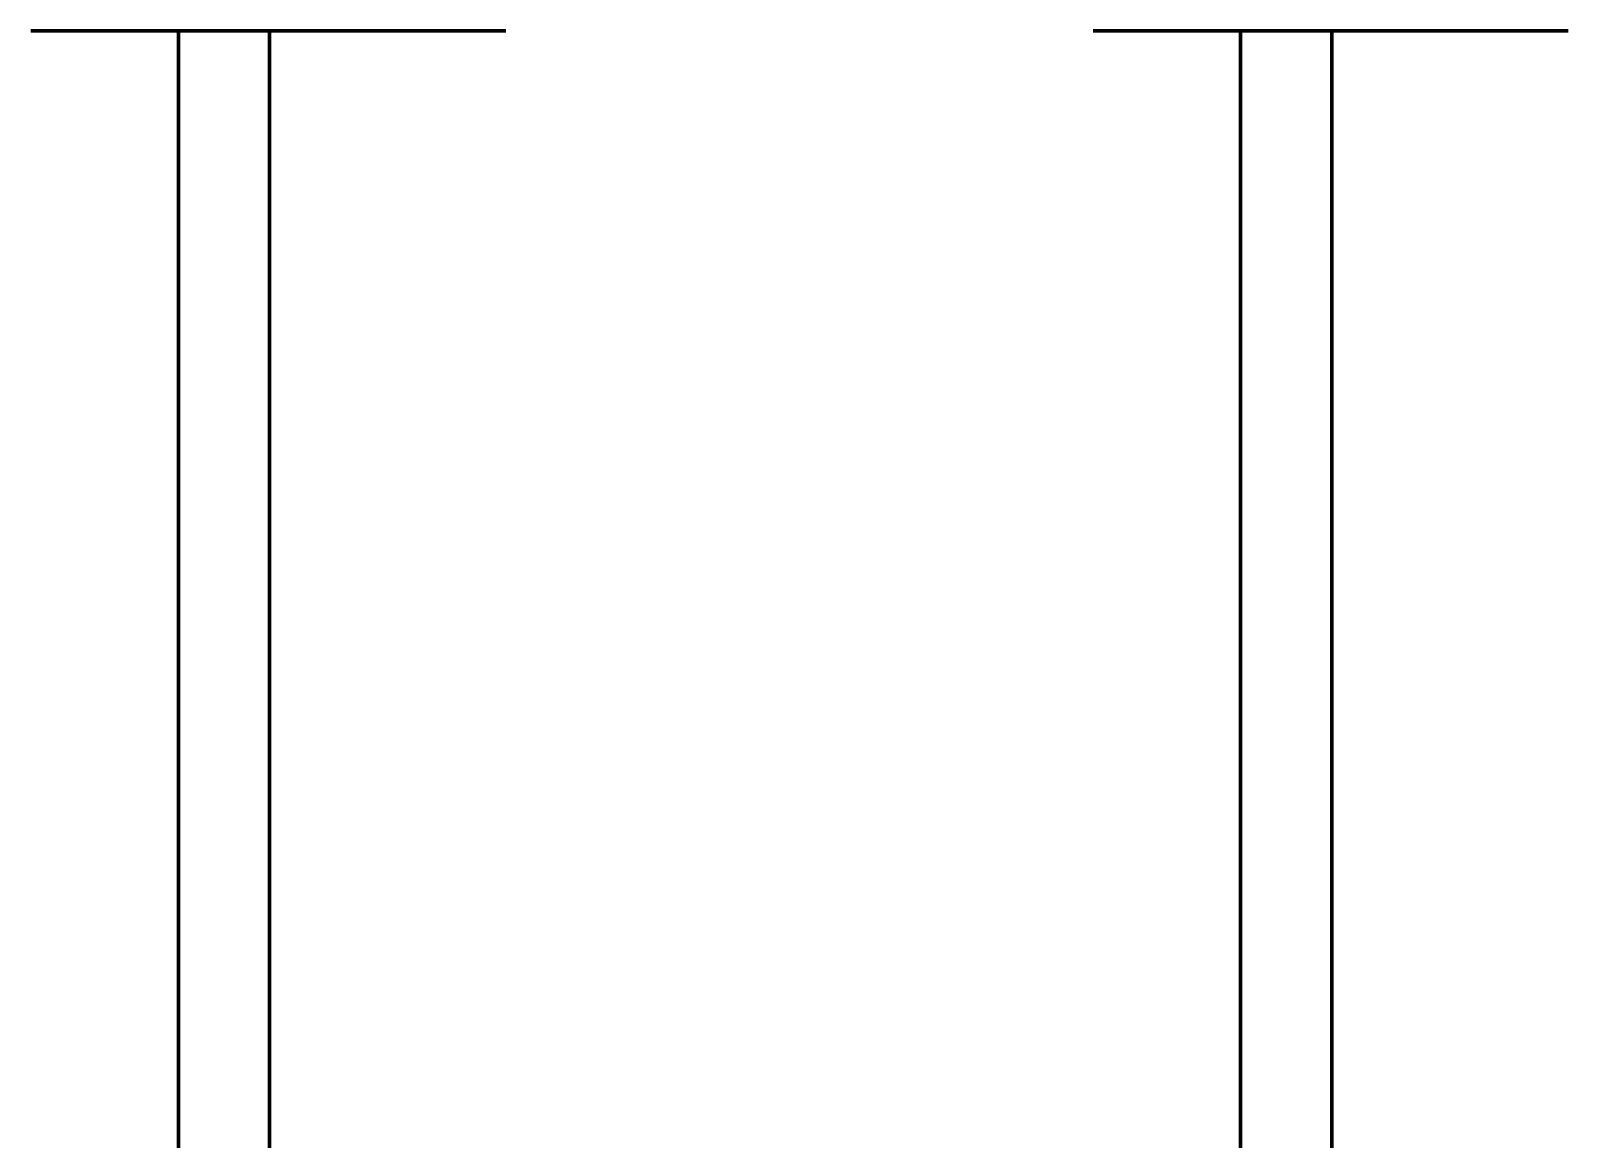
# Model space of a CAD drawing. Header units: millimetres. Extents: x -92220 to 11040, y -5929 to 27498.
# Drawn here: x 5778 to 7127, y 1828 to 2800 of the extents above; entities that cross this region are included whole.
import ezdxf

# ---------------------------------------------------------------- set-up
doc = ezdxf.new("R2010")
doc.units = ezdxf.units.MM
doc.layers.add('01 Черновое', color=254, linetype='Continuous')

msp = doc.modelspace()

# ---------------------------------------------------------------- linework, layer by layer
at = {"layer": '01 Черновое', "lineweight": 80}
for p, q in [((5778.4, 2800), (6195.3, 2800)), ((5907.9, 0), (5907.9, 2800)), ((5987.9, 0), (5987.9, 2800)), ((6710.3, 2800), (7127.2, 2800)), ((6839.8, 0), (6839.8, 2800)), ((6919.8, 0), (6919.8, 2800))]:
    msp.add_line(p, q, dxfattribs=at)

doc.saveas('drawing.dxf')
